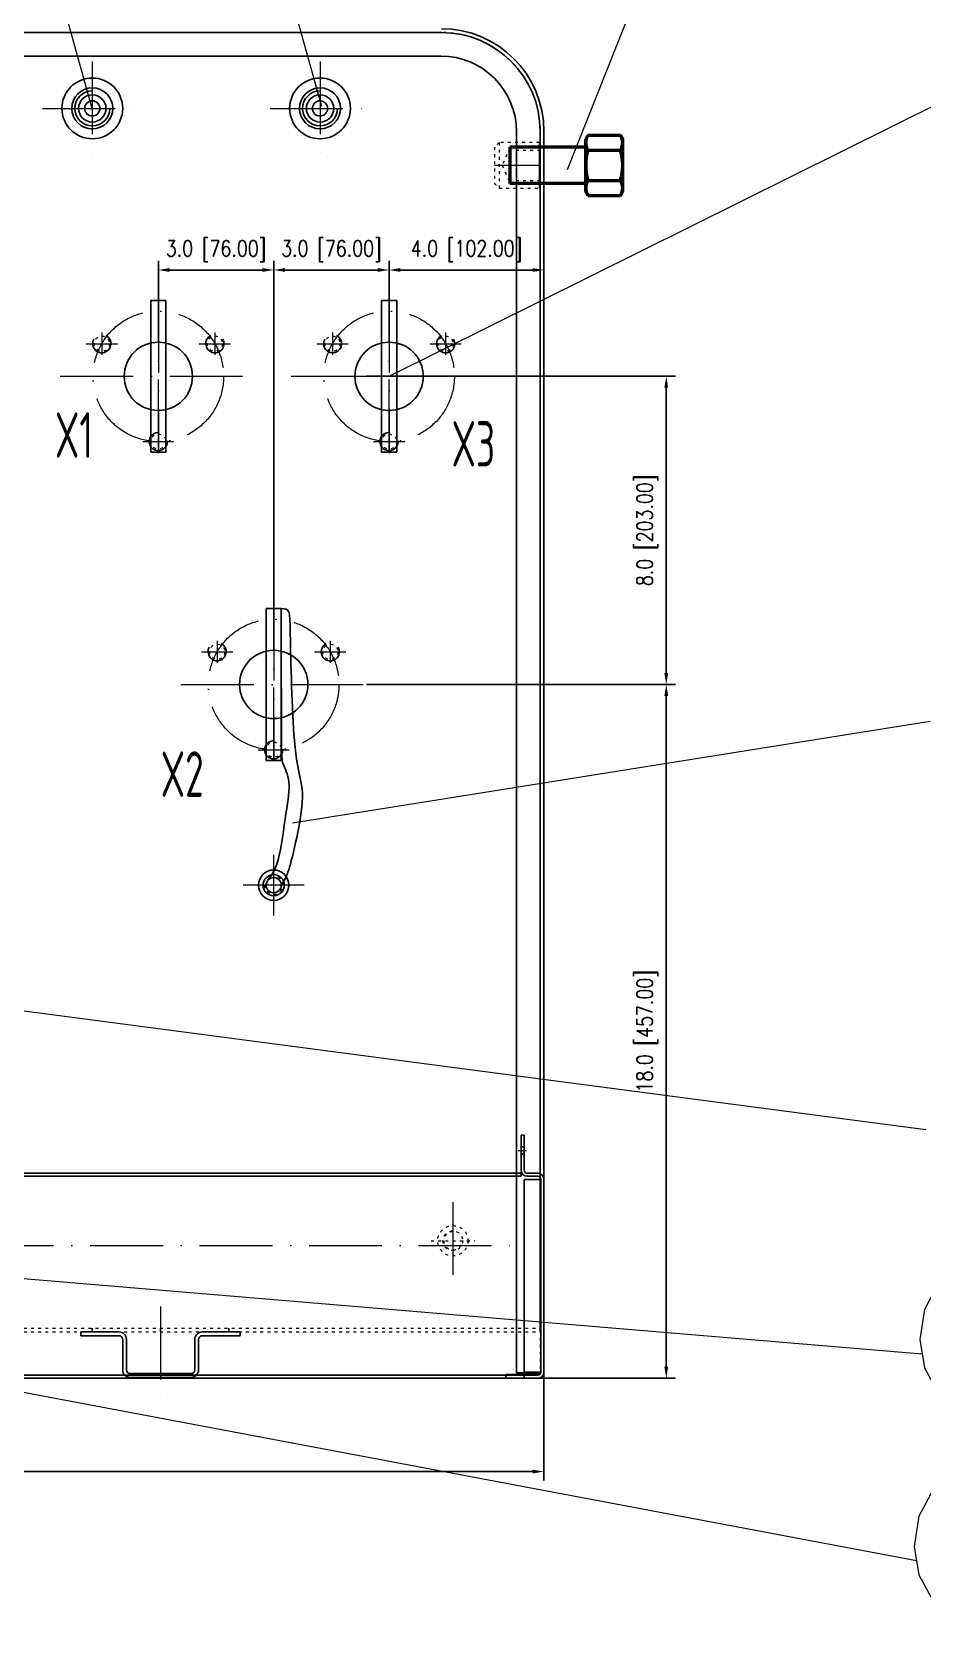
# Model space of a CAD drawing. Header units: millimetres. Extents: x 13152 to 58898, y -6229 to 3679.
# Drawn here: x 53680 to 54267, y 1066 to 2124 of the extents above; entities that cross this region are included whole.
import ezdxf
from ezdxf.enums import TextEntityAlignment as Align

# ---------------------------------------------------------------- set-up
doc = ezdxf.new("R2010")
doc.units = ezdxf.units.MM
doc.header["$LTSCALE"] = 4
for name, pattern in [('ACAD_ISO03W100', [1.18, 0.47, -0.71]), ('ACAD_ISO10W100', [18, 12, -3, 0, -3]), ('CENTERX2', [101.6, 63.5, -12.7, 12.7, -12.7])]:
    doc.linetypes.add(name, pattern=pattern)
for name, color, linetype, lineweight in [('标注、文本', 3, 'Continuous', 25), ('粗实线', 4, 'Continuous', 53), ('铁心', 3, 'Continuous', 0)]:
    doc.layers.add(name, color=color, linetype=linetype, lineweight=lineweight)
doc.styles.add('pdm', font='gbenor.shx', dxfattribs={"width": 0.8, "bigfont": 'gbhzfs.shx'})
doc.styles.add('TH_GBDIM', font='romans.shx', dxfattribs={"width": 0.8, "bigfont": 'gbcbig.shx'})
doc.dimstyles.new('TH_GBDIM1', dxfattribs={"dimscale": 3, "dimtxt": 3.5, "dimasz": 2.5, "dimexe": 2, "dimexo": 0, "dimgap": 1.5, "dimtad": 1, "dimdec": 1, "dimlfac": 0.03937, "dimzin": 0, "dimdsep": 46, "dimtxsty": 'TH_GBDIM', "dimcen": 2.5, "dimclrd": 3, "dimclre": 256, "dimclrt": 2, "dimadec": 0, "dimazin": 0, "dimtfac": 0.714286, "dimtdec": 1, "dimtmove": 0, "dimatfit": 3, "dimfxl": 1, "dimtzin": 0, "dimlwd": -1, "dimlwe": -1, "dimarcsym": 0})

# ---------------------------------------------------------------- blocks, each defined once
blk = doc.blocks.new('*D304')
at = {"layer": 'Defpoints', "color": 0, "transparency": 16777216}
for p in [(52912, 1240.4), (54017, 1240.4), (54017, 1175.4)]:
    blk.add_point(p, dxfattribs=at)
at = {"layer": '标注、文本', "transparency": 16777216}
for p, q in [((52912, 1240.4), (52912, 1169.4)), ((54017, 1240.4), (54017, 1169.4))]:
    blk.add_line(p, q, dxfattribs=at)
at = {"layer": '标注、文本', "color": 3, "transparency": 16777216}
blk.add_line((52919.5, 1175.4), (54009.5, 1175.4), dxfattribs=at)
for points in [[(52919.5, 1176.6), (52919.5, 1174.1), (52912, 1175.4)], [(54009.5, 1176.6), (54009.5, 1174.1), (54017, 1175.4)]]:
    blk.add_solid(points, dxfattribs=at)
at = {"layer": '标注、文本', "color": 2, "transparency": 16777216, "insert": (53464.5, 1187.9), "char_height": 10.5, "attachment_point": 5, "style": 'TH_GBDIM'}
blk.add_mtext('43.5 [1105.00]', dxfattribs=at)
blk = doc.blocks.new('*D290')
at = {"layer": 'Defpoints', "color": 0, "transparency": 16777216}
for p in [(54017, 1966.9), (53915, 1946.9), (54017, 1946.9)]:
    blk.add_point(p, dxfattribs=at)
at = {"layer": '标注、文本', "transparency": 16777216}
for p, q in [((53915, 1946.9), (53915, 1972.9)), ((54017, 1946.9), (54017, 1972.9))]:
    blk.add_line(p, q, dxfattribs=at)
at = {"layer": '标注、文本', "color": 3, "transparency": 16777216}
blk.add_line((53922.5, 1966.9), (54009.5, 1966.9), dxfattribs=at)
for points in [[(53922.5, 1968.2), (53922.5, 1965.7), (53915, 1966.9)], [(54009.5, 1968.2), (54009.5, 1965.7), (54017, 1966.9)]]:
    blk.add_solid(points, dxfattribs=at)
at = {"layer": '标注、文本', "color": 2, "transparency": 16777216, "insert": (53966, 1979.4), "char_height": 10.5, "attachment_point": 5, "style": 'TH_GBDIM'}
blk.add_mtext('4.0 [102.00]', dxfattribs=at)
blk = doc.blocks.new('*D291')
at = {"layer": 'Defpoints', "color": 0, "transparency": 16777216}
for p in [(53915, 1966.9), (53915, 1946.9), (53839, 1744.5)]:
    blk.add_point(p, dxfattribs=at)
at = {"layer": '标注、文本', "transparency": 16777216}
for p, q in [((53839, 1744.5), (53839, 1972.9)), ((53915, 1946.9), (53915, 1972.9))]:
    blk.add_line(p, q, dxfattribs=at)
at = {"layer": '标注、文本', "color": 3, "transparency": 16777216}
blk.add_line((53846.5, 1966.9), (53907.5, 1966.9), dxfattribs=at)
for points in [[(53846.5, 1968.2), (53846.5, 1965.7), (53839, 1966.9)], [(53907.5, 1968.2), (53907.5, 1965.7), (53915, 1966.9)]]:
    blk.add_solid(points, dxfattribs=at)
at = {"layer": '标注、文本', "color": 2, "transparency": 16777216, "insert": (53877, 1979.4), "char_height": 10.5, "attachment_point": 5, "style": 'TH_GBDIM'}
blk.add_mtext('3.0 [76.00]', dxfattribs=at)
blk = doc.blocks.new('*D292')
at = {"layer": 'Defpoints', "color": 0, "transparency": 16777216}
for p in [(53763, 1966.9), (53763, 1946.9), (53839, 1744.5)]:
    blk.add_point(p, dxfattribs=at)
at = {"layer": '标注、文本', "transparency": 16777216}
for p, q in [((53763, 1946.9), (53763, 1972.9)), ((53839, 1744.5), (53839, 1972.9))]:
    blk.add_line(p, q, dxfattribs=at)
at = {"layer": '标注、文本', "color": 3, "transparency": 16777216}
blk.add_line((53831.5, 1966.9), (53770.5, 1966.9), dxfattribs=at)
for points in [[(53770.5, 1968.2), (53770.5, 1965.7), (53763, 1966.9)], [(53831.5, 1968.2), (53831.5, 1965.7), (53839, 1966.9)]]:
    blk.add_solid(points, dxfattribs=at)
at = {"layer": '标注、文本', "color": 2, "transparency": 16777216, "insert": (53801, 1979.4), "char_height": 10.5, "attachment_point": 5, "style": 'TH_GBDIM'}
blk.add_mtext('3.0 [76.00]', dxfattribs=at)
blk = doc.blocks.new('*D293')
at = {"layer": 'Defpoints', "color": 0, "transparency": 16777216}
for p in [(53900.1, 1693.9), (53900.1, 1236.9), (54097.6, 1236.9)]:
    blk.add_point(p, dxfattribs=at)
at = {"layer": '标注、文本', "transparency": 16777216}
for p, q in [((53900.1, 1693.9), (54103.6, 1693.9)), ((53900.1, 1236.9), (54103.6, 1236.9))]:
    blk.add_line(p, q, dxfattribs=at)
at = {"layer": '标注、文本', "color": 3, "transparency": 16777216}
blk.add_line((54097.6, 1686.4), (54097.6, 1244.4), dxfattribs=at)
for points in [[(54096.3, 1686.4), (54098.8, 1686.4), (54097.6, 1693.9)], [(54096.3, 1244.4), (54098.8, 1244.4), (54097.6, 1236.9)]]:
    blk.add_solid(points, dxfattribs=at)
at = {"layer": '标注、文本', "color": 2, "transparency": 16777216, "insert": (54085.1, 1465.4), "char_height": 10.5, "attachment_point": 5, "rotation": 90, "style": 'TH_GBDIM'}
blk.add_mtext('18.0 [457.00]', dxfattribs=at)
blk = doc.blocks.new('*D294')
at = {"layer": 'Defpoints', "color": 0, "transparency": 16777216}
for p in [(53900.1, 1896.9), (54097.6, 1896.9), (53900.1, 1693.9)]:
    blk.add_point(p, dxfattribs=at)
at = {"layer": '标注、文本', "transparency": 16777216}
for p, q in [((53900.1, 1896.9), (54103.6, 1896.9)), ((53900.1, 1693.9), (54103.6, 1693.9))]:
    blk.add_line(p, q, dxfattribs=at)
at = {"layer": '标注、文本', "color": 3, "transparency": 16777216}
blk.add_line((54097.6, 1701.4), (54097.6, 1889.4), dxfattribs=at)
for points in [[(54096.3, 1889.4), (54098.8, 1889.4), (54097.6, 1896.9)], [(54096.3, 1701.4), (54098.8, 1701.4), (54097.6, 1693.9)]]:
    blk.add_solid(points, dxfattribs=at)
at = {"layer": '标注、文本', "color": 2, "transparency": 16777216, "insert": (54085.1, 1795.4), "char_height": 10.5, "attachment_point": 5, "rotation": 90, "style": 'TH_GBDIM'}
blk.add_mtext('8.0 [203.00]', dxfattribs=at)

msp = doc.modelspace()

# ---------------------------------------------------------------- linework, layer by layer
at = {"layer": '标注、文本', "color": 2, "linetype": 'ACAD_ISO03W100', "lineweight": 18}
for p, q in [((52979.49, 2123.39), (53949.49, 2123.39)), ((54014.49, 2061.39), (54014.49, 1240.39)), ((53987.49, 2050.89), (53984.49, 2047.89)), ((53984.49, 2047.89), (53984.49, 2023.89)), ((54013.99, 2050.89), (53987.49, 2050.89)), ((53987.49, 2050.89), (53987.49, 2020.89)), ((53994.49, 2047.39), (53989.49, 2035.89)), ((53993.84, 2045.89), (54014.49, 2045.89)), ((53994.49, 2024.39), (53994.49, 2047.39)), ((53994.49, 2047.39), (54014.49, 2047.39)), ((53989.49, 2035.89), (53994.49, 2024.39)), ((53984.49, 2023.89), (53987.49, 2020.89)), ((53987.49, 2020.89), (54013.99, 2020.89)), ((53993.84, 2025.89), (54014.49, 2025.89)), ((53994.49, 2024.39), (54014.49, 2024.39))]:
    msp.add_line(p, q, dxfattribs=at)
at = {"layer": '标注、文本'}
for p, q in [((52979.49, 2123.39), (53949.49, 2123.39)), ((52979.99, 2107.89), (53948.99, 2107.89)), ((53998.99, 2057.89), (53998.99, 1240.39)), ((54014.49, 2058.39), (54014.49, 1267.39)), ((54016.99, 2058.39), (54016.99, 1240.39)), ((54013.99, 2050.89), (54014.49, 2050.39)), ((54013.99, 2020.89), (54013.99, 2050.89)), ((54014.49, 2021.39), (54014.49, 2050.39)), ((54014.49, 2021.39), (54013.99, 2020.89)), ((53757.99, 1846.89), (53757.99, 1946.89)), ((53757.99, 1946.89), (53767.99, 1946.89)), ((53767.99, 1946.89), (53767.99, 1846.89)), ((53909.99, 1846.89), (53909.99, 1946.89)), ((53909.99, 1946.89), (53919.99, 1946.89)), ((53919.99, 1946.89), (53919.99, 1846.89)), ((53767.99, 1846.89), (53757.99, 1846.89)), ((53919.99, 1846.89), (53909.99, 1846.89)), ((53833.99, 1643.89), (53833.99, 1743.89)), ((53833.99, 1743.89), (53843.99, 1743.89)), ((53843.99, 1743.89), (53843.99, 1643.89)), ((53843.99, 1643.89), (53833.99, 1643.89)), ((54001.99, 1396.89), (54003.99, 1396.89)), ((54001.99, 1373.89), (54001.99, 1396.89)), ((54003.99, 1373.89), (54003.99, 1396.89)), ((54001.99, 1389.39), (54003.99, 1389.39)), ((54001.99, 1384.39), (54003.99, 1384.39)), ((52926.99, 1371.89), (54001.99, 1371.89)), ((52926.99, 1369.89), (54001.99, 1369.89)), ((52944.03, 1371.89), (53984.95, 1371.89)), ((53986.95, 1371.89), (53984.95, 1371.89)), ((54001.99, 1369.89), (54001.99, 1371.89)), ((54003.99, 1240.89), (54003.99, 1367.89)), ((54003.99, 1367.89), (54014.99, 1367.89)), ((54005.99, 1371.89), (54012.99, 1371.89)), ((54005.99, 1369.89), (54012.99, 1369.89)), ((54014.99, 1240.89), (54014.99, 1367.89)), ((54016.99, 1240.89), (54016.99, 1367.89)), ((53719.49, 1269.89), (53719.49, 1267.39)), ((53764.49, 1269.89), (53764.49, 1267.39)), ((53809.49, 1269.89), (53809.49, 1267.39)), ((53711.99, 1267.39), (53736.99, 1267.39)), ((53711.99, 1267.39), (53711.99, 1264.89)), ((53711.99, 1264.89), (53736.99, 1264.89)), ((53739.49, 1262.39), (53739.49, 1242.39)), ((53741.99, 1262.39), (53741.99, 1242.39)), ((53786.99, 1262.39), (53786.99, 1242.39)), ((53789.49, 1262.39), (53789.49, 1242.39)), ((53791.99, 1267.39), (53816.99, 1267.39)), ((53791.99, 1264.89), (53816.99, 1264.89)), ((53816.99, 1267.39), (53816.99, 1264.89)), ((52915.99, 1238.89), (54012.99, 1238.89)), ((53744.49, 1239.89), (53784.49, 1239.89)), ((53991.99, 1239.39), (54013.49, 1239.39)), ((53991.99, 1239.39), (53991.99, 1236.89)), ((53991.99, 1239.39), (54013.49, 1239.39)), ((53991.99, 1239.39), (54013.49, 1239.39)), ((53991.99, 1239.39), (53991.99, 1236.89)), ((53991.99, 1239.39), (54013.49, 1239.39)), ((53998.99, 1240.39), (54014.49, 1240.39)), ((53998.99, 1240.39), (54014.49, 1240.39)), ((54003.99, 1240.89), (54014.99, 1240.89)), ((54003.99, 1236.89), (54003.99, 1238.89)), ((52915.99, 1236.89), (54012.99, 1236.89)), ((52936.99, 1236.89), (54001.99, 1236.89)), ((52936.99, 1236.89), (54001.99, 1236.89)), ((53744.49, 1237.39), (53784.49, 1237.39)), ((53991.99, 1236.89), (54013.49, 1236.89)), ((53991.99, 1236.89), (54013.49, 1236.89)), ((53991.99, 1236.89), (54013.49, 1236.89)), ((53991.99, 1236.89), (54013.49, 1236.89))]:
    msp.add_line(p, q, dxfattribs=at)
at = {"layer": '标注、文本', "color": 1, "linetype": 'ACAD_ISO10W100', "lineweight": 18}
for p, q in [((53719.49, 2104.36), (53719.49, 2042.41)), ((53719.49, 2104.36), (53719.49, 2042.41)), ((53869.49, 2104.36), (53869.49, 2042.41)), ((53869.49, 2104.36), (53869.49, 2042.41)), ((53686.61, 2073.39), (53752.38, 2073.39)), ((53686.61, 2073.39), (53752.38, 2073.39)), ((53836.61, 2073.39), (53902.38, 2073.39)), ((53836.61, 2073.39), (53902.38, 2073.39)), ((53984.49, 2035.89), (54014.49, 2035.89)), ((53984.49, 2035.89), (54014.49, 2035.89)), ((53984.49, 2035.89), (54014.49, 2035.89)), ((53762.99, 1947.51), (53762.99, 1846.26)), ((53762.99, 1846.89), (53762.99, 1946.89)), ((53914.99, 1947.51), (53914.99, 1846.26)), ((53914.99, 1846.89), (53914.99, 1946.89)), ((53725.75, 1925.69), (53725.75, 1911.09)), ((53800.23, 1925.69), (53800.23, 1911.09)), ((53877.75, 1925.69), (53877.75, 1911.09)), ((53952.23, 1925.69), (53952.23, 1911.09)), ((53715.47, 1918.39), (53736.03, 1918.39)), ((53789.95, 1918.39), (53810.51, 1918.39)), ((53867.47, 1918.39), (53888.03, 1918.39)), ((53941.95, 1918.39), (53962.51, 1918.39)), ((53698.41, 1896.89), (53827.57, 1896.89)), ((53698.41, 1896.89), (53827.57, 1896.89)), ((53752.71, 1853.89), (53773.27, 1853.89)), ((53762.99, 1861.19), (53762.99, 1846.59)), ((53904.71, 1853.89), (53925.27, 1853.89)), ((53914.99, 1861.19), (53914.99, 1846.59)), ((53838.99, 1744.51), (53838.99, 1643.26)), ((53838.99, 1643.89), (53838.99, 1743.89)), ((53791.47, 1715.39), (53812.03, 1715.39)), ((53801.75, 1722.69), (53801.75, 1708.09)), ((53865.95, 1715.39), (53886.51, 1715.39)), ((53876.23, 1722.69), (53876.23, 1708.09)), ((53777.87, 1693.89), (53900.11, 1693.89)), ((53828.71, 1650.89), (53849.27, 1650.89)), ((53838.96, 1541.67), (53838.96, 1581.67)), ((53858.96, 1561.67), (53818.96, 1561.67)), ((54000.08, 1386.89), (54005.41, 1386.89)), ((53956.99, 1352.91), (53956.99, 1301.91)), ((52924.99, 1324.39), (54003.99, 1324.39)), ((53764.49, 1284.02), (53764.49, 1221.79))]:
    msp.add_line(p, q, dxfattribs=at)
at = {"layer": '标注、文本', "color": 1, "linetype": 'CENTERX2', "lineweight": 13, "ltscale": 0.2}
msp.add_line((53850.4, 1896.89), (53979.58, 1896.89), dxfattribs=at)
msp.add_line((53850.4, 1896.89), (53979.58, 1896.89), dxfattribs=at)
at = {"layer": '标注、文本', "color": 2, "linetype": 'ACAD_ISO03W100', "lineweight": 13}
for p, q in [((53942.62, 1327.41), (53971.37, 1327.41)), ((52914.49, 1269.89), (54014.49, 1269.89)), ((52914.49, 1269.89), (54014.49, 1269.89)), ((52914.49, 1267.39), (54014.49, 1267.39)), ((52914.49, 1267.39), (54014.49, 1267.39))]:
    msp.add_line(p, q, dxfattribs=at)
at = {"layer": '标注、文本'}
for centre, radius in [((53719.49, 2073.39), 20), ((53719.49, 2073.39), 13.5), ((53869.49, 2073.39), 20), ((53869.49, 2073.39), 13.5), ((53719.49, 2073.39), 9), ((53719.49, 2073.39), 5), ((53869.49, 2073.39), 9), ((53869.49, 2073.39), 5), ((53762.99, 1896.89), 22.5), ((53914.99, 1896.89), 22.5), ((53838.99, 1693.89), 22.5), ((53838.96, 1561.67), 10), ((53838.96, 1561.67), 7), ((53838.96, 1561.67), 5)]:
    msp.add_circle(centre, radius, dxfattribs=at)
at = {"layer": '标注、文本', "color": 1, "linetype": 'ACAD_ISO10W100', "lineweight": 18}
for centre in [(53762.99, 1896.89), (53914.99, 1896.89), (53838.99, 1693.89)]:
    msp.add_circle(centre, 43, dxfattribs=at)
at = {"layer": '标注、文本', "color": 2, "linetype": 'ACAD_ISO03W100', "lineweight": 18}
for centre in [(53725.75, 1918.39), (53800.23, 1918.39), (53877.75, 1918.39), (53952.23, 1918.39), (53762.99, 1853.89), (53914.99, 1853.89), (53801.75, 1715.39), (53876.23, 1715.39), (53838.99, 1650.89)]:
    msp.add_circle(centre, 5, dxfattribs=at)
at = {"layer": '标注、文本', "color": 2, "linetype": 'ACAD_ISO03W100', "lineweight": 13}
for radius in [10, 6.5]:
    msp.add_circle((53956.99, 1327.41), radius, dxfattribs=at)
at = {"layer": '标注、文本'}
for centre, radius, start, end in [((53949.49, 2058.39), 67.5, 0, 90), ((53949.49, 2058.39), 65, 0, 90), ((53948.99, 2057.89), 50, 0, 90), ((53719.49, 2073.39), 11.5, 90, 0), ((53869.49, 2073.39), 11.5, 90, 0), ((53725.75, 1918.39), 6, 150, 64.00063), ((53800.23, 1918.39), 6, 115.99937, 30), ((53877.75, 1918.39), 6, 150, 64.00063), ((53952.23, 1918.39), 6, 115.99937, 30), ((53762.99, 1853.89), 6, 90, 4.00063), ((53914.99, 1853.89), 6, 90, 4.00063), ((53801.75, 1715.39), 6, 150, 64.00063), ((53876.23, 1715.39), 6, 115.99937, 30), ((53838.99, 1650.89), 6, 90, 4.00063), ((54005.99, 1373.89), 4, 180, 270), ((54005.99, 1373.89), 2, 180, 270), ((54012.99, 1367.89), 4, 0, 90), ((54012.99, 1367.89), 2, 0, 90), ((53736.99, 1262.39), 5, 0, 90), ((53736.99, 1262.39), 2.5, 0, 90), ((53791.99, 1262.39), 5, 90, 180), ((53791.99, 1262.39), 2.5, 90, 180), ((53744.49, 1242.39), 5, 180, 270), ((53744.49, 1242.39), 2.5, 180, 270), ((53784.49, 1242.39), 5, 270, 0), ((53784.49, 1242.39), 2.5, 270, 0), ((54012.99, 1240.89), 4, 270, 0), ((54012.99, 1240.89), 2, 270, 0), ((54013.49, 1240.39), 3.5, 270, 0), ((54013.49, 1240.39), 1, 270, 0), ((54013.49, 1240.39), 3.5, 270, 0), ((54013.49, 1240.39), 1, 270, 0)]:
    msp.add_arc(centre, radius, start, end, dxfattribs=at)
at = {"layer": '标注、文本', "color": 2, "linetype": 'ACAD_ISO03W100', "lineweight": 18}
for centre, radius, start in [((53949.49, 2058.39), 65, 0), ((53838.96, 1561.67), 6, 180)]:
    msp.add_arc(centre, radius, start, 90, dxfattribs=at)
at = {"layer": '标注、文本', "color": 2, "linetype": 'ACAD_ISO03W100', "lineweight": 13}
msp.add_arc((53956.99, 1327.41), 6, 90, 0, dxfattribs=at)
at = {"layer": '标注、文本'}
for points in [[(53843.99, 1743.89), (53843.99, 1643.89), (53843.99, 1643.89), (53850.72, 1630.02), (53847.26, 1612.58), (53842.44, 1573.04), (53834.38, 1565.19), (53833.96, 1561.67), (53833.91, 1561.7)], [(53843.99, 1743.89), (53849.48, 1743.79), (53849.6, 1743.78), (53851.63, 1642.88), (53859.64, 1626.72), (53856.07, 1600.24), (53849.33, 1571.87), (53846.37, 1565.6), (53845.18, 1563.17), (53843.96, 1561.67), (53843.77, 1561.63)]]:
    msp.add_open_spline(points, degree=3, dxfattribs=at)
at = {"layer": '粗实线', "ltscale": 2}
for p, q in [((54046.03, 2055.74), (54044.49, 2053.08)), ((54044.49, 2053.08), (54044.49, 2018.7)), ((54044.49, 2018.7), (54044.49, 2053.08)), ((54046.03, 2055.74), (54067.36, 2055.74)), ((54067.36, 2055.74), (54068.89, 2053.08)), ((54068.89, 2018.7), (54068.89, 2053.08)), ((54044.49, 2047.89), (53994.49, 2047.89)), ((53994.49, 2047.89), (53994.49, 2023.89)), ((54044.49, 2047.89), (54044.49, 2023.89)), ((54046.03, 2045.81), (54067.36, 2045.81)), ((54044.49, 2023.89), (53994.49, 2023.89)), ((54046.03, 2025.96), (54067.36, 2025.96)), ((54046.03, 2016.04), (54044.49, 2018.7)), ((54046.03, 2016.04), (54067.36, 2016.04)), ((54067.36, 2016.04), (54068.89, 2018.7))]:
    msp.add_line(p, q, dxfattribs=at)
for centre, radius, start, end in [((54053.63, 2050.67), 9.14, 146.29544, 212.55875), ((54059.75, 2050.67), 9.14, 327.91444, 33.70456), ((54080.49, 2035.89), 36, 163.9966, 196.0034), ((54032.89, 2035.89), 36, 343.9966, 16.0034), ((54053.63, 2021.11), 9.14, 147.91444, 213.70456), ((54059.75, 2021.11), 9.14, 326.29544, 32.08556)]:
    msp.add_arc(centre, radius, start, end, dxfattribs=at)
at = {"layer": '铁心', "lineweight": 13}
for points in [[(54032.62, 2033.07), (54157.91, 2348.91), (54157.91, 2348.91)], [(53719.49, 2073.39), (53644.43, 2342.2), (53644.43, 2342.2)], [(53870.7, 2074.68), (53795.64, 2343.49), (53795.64, 2343.49)], [(53914.99, 1896.89), (54279.77, 2078.2), (54279.77, 2078.2)], [(53851.38, 1602.7), (54271.45, 1669.75), (54271.45, 1669.75)], [(53455.72, 1507.67), (54268.67, 1400.76), (54268.67, 1400.76)], [(53414.49, 1324.39), (54266.07, 1252.95), (54266.07, 1252.95)], [(53393.2, 1280.52), (54262.44, 1116.72), (54262.44, 1116.72)]]:
    msp.add_lwpolyline(points, dxfattribs=at)
for points in [[(54388.05, 1262.28), (54384.74, 1282.16), (54375.7, 1299.33), (54361.85, 1313.19), (54344.68, 1320.72), (54326.31, 1324.03), (54307.64, 1320.72), (54290.77, 1313.19), (54276.91, 1299.33), (54267.58, 1282.16), (54264.57, 1262.28), (54267.58, 1243.61), (54276.91, 1226.74), (54290.77, 1212.89), (54307.64, 1205.06), (54326.31, 1202.05), (54344.68, 1205.06), (54361.85, 1212.89), (54375.7, 1226.74), (54384.74, 1243.61)], [(54384.42, 1126.06), (54381.11, 1145.93), (54372.07, 1163.1), (54358.22, 1176.96), (54341.05, 1184.49), (54322.68, 1187.8), (54304, 1184.49), (54287.14, 1176.96), (54273.28, 1163.1), (54263.94, 1145.93), (54260.93, 1126.06), (54263.94, 1107.38), (54273.28, 1090.52), (54287.14, 1076.66), (54304, 1068.83), (54322.68, 1065.82), (54341.05, 1068.83), (54358.22, 1076.66), (54372.07, 1090.52), (54381.11, 1107.38)]]:
    msp.add_lwpolyline(points, close=True, dxfattribs=at)

# ---------------------------------------------------------------- texts
at = {"layer": '标注、文本', "style": 'pdm', "width": 0.7}
for s, p in [('X1', (53707.4, 1858.19)), ('X3', (53970.47, 1852.43)), ('X2', (53778.68, 1634.82))]:
    msp.add_text(s, height=30, dxfattribs=at).set_placement(p, align=Align.MIDDLE_CENTER)

# ---------------------------------------------------------------- dimensions: what is measured, and where the dimension line sits
at = {"layer": '标注、文本'}
for base, p2, picture, middle in [((53762.99, 1966.93), (53762.99, 1946.89), '*D292', (53800.99, 1966.93)), ((53914.99, 1966.93), (53914.99, 1946.89), '*D291', (53876.99, 1966.93))]:
    dim = msp.add_linear_dim(base=base, p1=(53838.99, 1744.51), p2=p2, dimstyle='TH_GBDIM1', dxfattribs=at)
    dim.commit()
    dim.dimension.update_dxf_attribs({"geometry": picture, "text_midpoint": middle, "dimtype": 160})
for base, p1, p2, picture, middle in [((54016.99, 1966.93), (53914.99, 1946.89), (54016.99, 1946.89), '*D290', (53965.99, 1979.43)), ((54016.99, 1175.38), (52911.99, 1240.39), (54016.99, 1240.39), '*D304', (53464.49, 1187.88))]:
    dim = msp.add_linear_dim(base=base, p1=p1, p2=p2, dimstyle='TH_GBDIM1', dxfattribs=at)
    dim.commit()
    dim.dimension.update_dxf_attribs({"geometry": picture, "text_midpoint": middle})
for base, p2, picture, middle in [((54097.56, 1896.89), (53900.11, 1896.89), '*D294', (54085.06, 1795.39)), ((54097.56, 1236.89), (53900.11, 1236.89), '*D293', (54085.06, 1465.39))]:
    dim = msp.add_linear_dim(base=base, p1=(53900.11, 1693.89), p2=p2, angle=90, dimstyle='TH_GBDIM1', dxfattribs=at)
    dim.commit()
    dim.dimension.update_dxf_attribs({"geometry": picture, "text_midpoint": middle})

doc.saveas('drawing.dxf')
